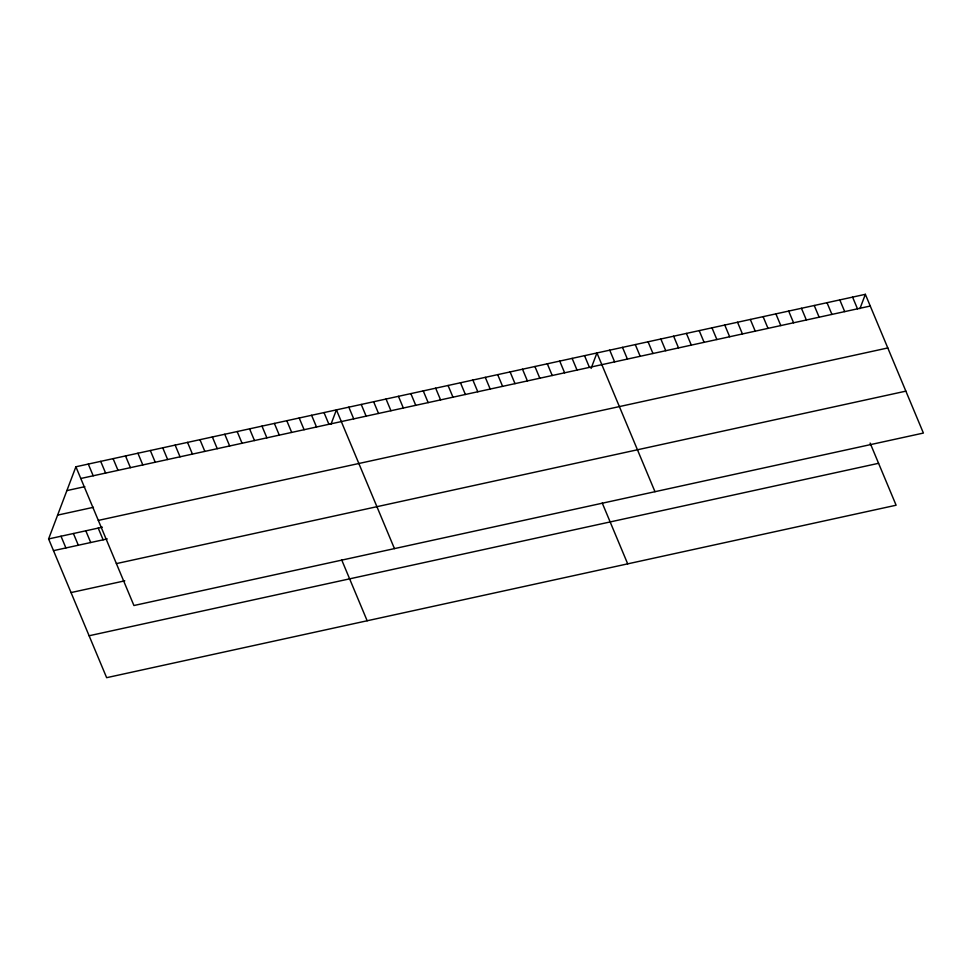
<?xml version="1.0" encoding="UTF-8"?>
<svg xmlns="http://www.w3.org/2000/svg" width="972" height="972" viewBox="0 0 972 972"><rect width="100%" height="100%" fill="white"/><g stroke="black" fill="none" stroke-linecap="round" stroke-linejoin="round"><path stroke-width="1.46" d="M870.11 443.062L896.111 505.221L106.641 677.678L48.6 538.938L75.889 466.779L865.359 294.322L923.4 433.062L133.929 605.52L75.889 466.779M331.015 424.157L336.421 409.868L394.45 548.609M591.085 368.437L596.942 352.958L654.982 491.698M859.953 308.61L865.359 294.322M80.797 478.491L870.268 306.034M66.886 490.593L84.807 486.668M57.603 515.124L93.446 507.299M98.33 520.409L887.801 347.952M48.6 538.938L102.364 527.188M53.496 550.65L107.26 538.913M116.397 563.602L905.868 391.145M71.041 592.568L124.793 580.831M89.108 635.761L878.579 463.304M852.578 297.116L857.486 308.829M839.796 299.898L844.704 311.623M827.014 302.693L831.923 314.406M814.232 305.487L819.141 317.2M801.45 308.282L806.359 319.995M788.669 311.076L793.577 322.789M775.887 313.859L780.795 325.584M763.105 316.653L768.014 328.378M750.323 319.448L755.232 331.16M737.541 322.242L742.438 333.955M724.76 325.037L729.656 336.749M711.978 327.819L716.874 339.544M699.196 330.614L704.093 342.338M686.414 333.408L691.311 345.121M673.632 336.203L678.529 347.915M660.851 338.997L665.747 350.71M648.069 341.78L652.965 353.504M635.287 344.574L640.183 356.299M622.505 347.368L627.402 359.081M609.723 350.163L614.62 361.876M584.537 355.667L589.433 367.38M572.131 358.376L577.028 370.089M559.726 361.086L564.623 372.798M547.321 363.795L552.218 375.508M602.251 503.046L627.693 563.857M534.916 366.505L539.812 378.217M522.511 369.214L527.407 380.927M510.106 371.924L515.002 383.636M497.688 374.633L502.597 386.346M485.283 377.343L490.192 389.055M472.878 380.052L477.787 391.765M460.473 382.761L465.381 394.486M448.068 385.471L452.976 397.196M435.663 388.18L440.571 399.905M423.257 390.89L428.154 402.615M410.852 393.599L415.749 405.324M398.447 396.309L403.344 408.033M386.042 399.018L390.938 410.743M373.637 401.74L378.533 413.452M361.232 404.449L366.128 416.162M348.827 407.159L353.723 418.871M324.016 412.578L328.913 424.29M311.599 415.287L316.507 427M299.194 417.996L304.102 429.709M286.789 420.706L291.697 432.418M341.719 559.957L367.161 620.768M274.383 423.415L279.292 435.128M261.978 426.125L266.887 437.837M249.573 428.834L254.47 440.547M237.168 431.544L242.064 443.256M224.763 434.253L229.659 445.966M212.358 436.963L217.254 448.675M199.953 439.672L204.849 451.397M187.547 442.382L192.444 454.106M175.142 445.091L180.039 456.816M162.737 447.8L167.634 459.525M150.332 450.51L155.228 462.235M137.915 453.219L142.823 464.944M125.51 455.929L130.418 467.654M113.104 458.65L118.013 470.363M100.699 461.36L105.608 473.072M88.294 464.069L93.203 475.782M98.221 528.1L103.129 539.812M85.815 530.809L90.724 542.522M73.41 533.519L78.319 545.231M61.005 536.228L65.902 547.941"/></g></svg>
